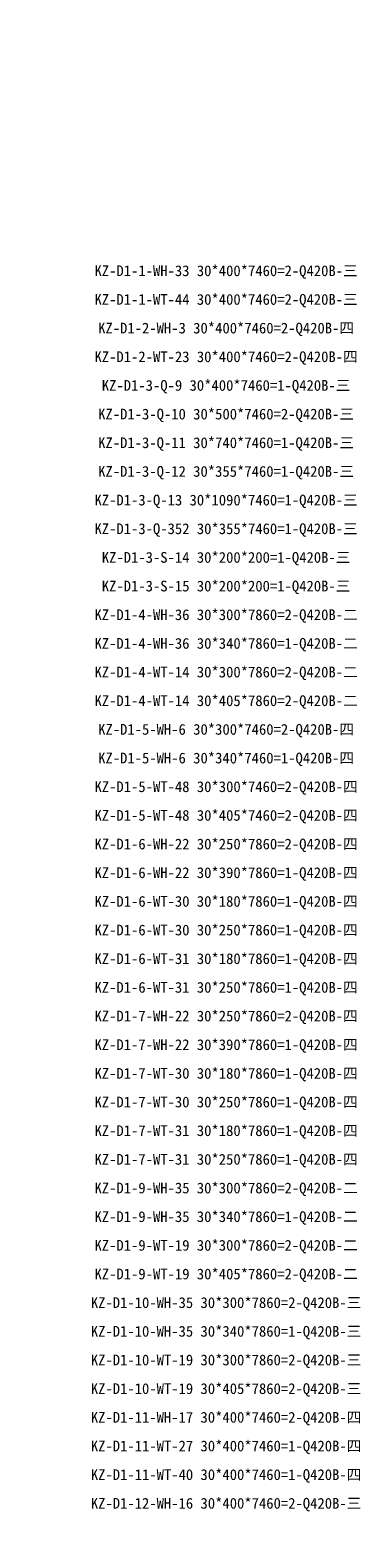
# Model space of a CAD drawing. Header units: millimetres. Extents: x 432021 to 740255325, y -4502358683 to 220992.
# Drawn here: x 624327999 to 738933011, y -557935785 to -44673560 of the extents above; entities that cross this region are included whole.
import ezdxf
from ezdxf.enums import TextEntityAlignment as Align

# ---------------------------------------------------------------- set-up
doc = ezdxf.new("R2010")
doc.units = ezdxf.units.MM
doc.styles.add('黑体', font='simhei.ttf', dxfattribs={"height": 1})

msp = doc.modelspace()

# ---------------------------------------------------------------- texts
at = {"color": 7, "style": '黑体'}
for s, height, p in [('KZ-D1-3-Q-9 30*400*7460=1-Q420B-三', 3342.166, (624368611, -44675513)), ('KZ-D1-1-WH-33 30*400*7460=2-Q420B-三', 3723357.709, (692403185.9, -128191916.8)), ('KZ-D1-1-WT-44 30*400*7460=2-Q420B-三', 3723357.709, (692403185.9, -138120870.7)), ('KZ-D1-2-WH-3 30*400*7460=2-Q420B-四', 3723357.709, (692403185.9, -148049824.6)), ('KZ-D1-3-Q-10 30*500*7460=2-Q420B-三', 3342.166, (624368611, -156081044.1)), ('KZ-D1-2-WT-23 30*400*7460=2-Q420B-四', 3723357.709, (692403185.9, -157978778.4)), ('KZ-D1-3-Q-9 30*400*7460=1-Q420B-三', 3723357.709, (692403185.9, -167907732.3)), ('KZ-D1-3-Q-10 30*500*7460=2-Q420B-三', 3723357.709, (692403185.9, -177836686.2)), ('KZ-D1-3-Q-11 30*740*7460=1-Q420B-三', 3723357.709, (692403185.9, -187765640.1)), ('KZ-D1-3-Q-12 30*355*7460=1-Q420B-三', 3723357.709, (692403185.9, -197694594)), ('KZ-D1-3-Q-13 30*1090*7460=1-Q420B-三', 3723357.709, (692403185.9, -207623547.9)), ('KZ-D1-3-Q-352 30*355*7460=1-Q420B-三', 3723357.709, (692403185.9, -217552501.8)), ('KZ-D1-3-S-14 30*200*200=1-Q420B-三', 3723357.709, (692403185.9, -227481455.7)), ('KZ-D1-3-S-15 30*200*200=1-Q420B-三', 3723357.709, (692403185.9, -237410409.6)), ('KZ-D1-4-WH-36 30*300*7860=2-Q420B-二', 3723357.709, (692403185.9, -247339363.5)), ('KZ-D1-4-WH-36 30*340*7860=1-Q420B-二', 3723357.709, (692403185.9, -257268317.4)), ('KZ-D1-4-WT-14 30*300*7860=2-Q420B-二', 3723357.709, (692403185.9, -267197271.2)), ('KZ-D1-3-Q-11 30*740*7460=1-Q420B-三', 3342.166, (624368611, -267486575.2)), ('KZ-D1-4-WT-14 30*405*7860=2-Q420B-二', 3723357.709, (692403185.9, -277126225.1)), ('KZ-D1-5-WH-6 30*300*7460=2-Q420B-四', 3723357.709, (692403185.9, -287055179)), ('KZ-D1-5-WH-6 30*340*7460=1-Q420B-四', 3723357.709, (692403185.9, -296984132.9)), ('KZ-D1-5-WT-48 30*300*7460=2-Q420B-四', 3723357.709, (692403185.9, -306913086.8)), ('KZ-D1-5-WT-48 30*405*7460=2-Q420B-四', 3723357.709, (692403185.9, -316842040.7)), ('KZ-D1-6-WH-22 30*250*7860=2-Q420B-四', 3723357.709, (692403185.9, -326770994.6)), ('KZ-D1-6-WH-22 30*390*7860=1-Q420B-四', 3723357.709, (692403185.9, -336699948.5)), ('KZ-D1-6-WT-30 30*180*7860=1-Q420B-四', 3723357.709, (692403185.9, -346628902.4)), ('KZ-D1-6-WT-30 30*250*7860=1-Q420B-四', 3723357.709, (692403185.9, -356557856.3)), ('KZ-D1-6-WT-31 30*180*7860=1-Q420B-四', 3723357.709, (692403185.9, -366486810.2)), ('KZ-D1-6-WT-31 30*250*7860=1-Q420B-四', 3723357.709, (692403185.9, -376415764.1)), ('KZ-D1-3-Q-12 30*355*7460=1-Q420B-三', 3342.166, (624368611, -378892106.3)), ('KZ-D1-7-WH-22 30*250*7860=2-Q420B-四', 3723357.709, (692403185.9, -386344717.9)), ('KZ-D1-7-WH-22 30*390*7860=1-Q420B-四', 3723357.709, (692403185.9, -396273671.8)), ('KZ-D1-7-WT-30 30*180*7860=1-Q420B-四', 3723357.709, (692403185.9, -406202625.7)), ('KZ-D1-7-WT-30 30*250*7860=1-Q420B-四', 3723357.709, (692403185.9, -416131579.6)), ('KZ-D1-7-WT-31 30*180*7860=1-Q420B-四', 3723357.709, (692403185.9, -426060533.5)), ('KZ-D1-7-WT-31 30*250*7860=1-Q420B-四', 3723357.709, (692403185.9, -435989487.4)), ('KZ-D1-9-WH-35 30*300*7860=2-Q420B-二', 3723357.709, (692403185.9, -445918441.3)), ('KZ-D1-9-WH-35 30*340*7860=1-Q420B-二', 3723357.709, (692403185.9, -455847395.2)), ('KZ-D1-9-WT-19 30*300*7860=2-Q420B-二', 3723357.709, (692403185.9, -465776349.1)), ('KZ-D1-9-WT-19 30*405*7860=2-Q420B-二', 3723357.709, (692403185.9, -475705303)), ('KZ-D1-10-WH-35 30*300*7860=2-Q420B-三', 3723357.709, (692403185.9, -485634256.9)), ('KZ-D1-3-Q-13 30*1090*7460=1-Q420B-三', 3342.166, (624368611, -490297637.4)), ('KZ-D1-10-WH-35 30*340*7860=1-Q420B-三', 3723357.709, (692403185.9, -495563210.8)), ('KZ-D1-10-WT-19 30*300*7860=2-Q420B-三', 3723357.709, (692403185.9, -505492164.6)), ('KZ-D1-10-WT-19 30*405*7860=2-Q420B-三', 3723357.709, (692403185.9, -515421118.5)), ('KZ-D1-11-WH-17 30*400*7460=2-Q420B-四', 3723357.709, (692403185.9, -525350072.4)), ('KZ-D1-11-WT-27 30*400*7460=1-Q420B-四', 3723357.709, (692403185.9, -535279026.3)), ('KZ-D1-11-WT-40 30*400*7460=1-Q420B-四', 3723357.709, (692403185.9, -545207980.2)), ('KZ-D1-12-WH-16 30*400*7460=2-Q420B-三', 3723357.709, (692403185.9, -555136934.1))]:
    msp.add_text(s, height=height, dxfattribs=at).set_placement(p, align=Align.MIDDLE_CENTER)

doc.saveas('drawing.dxf')
